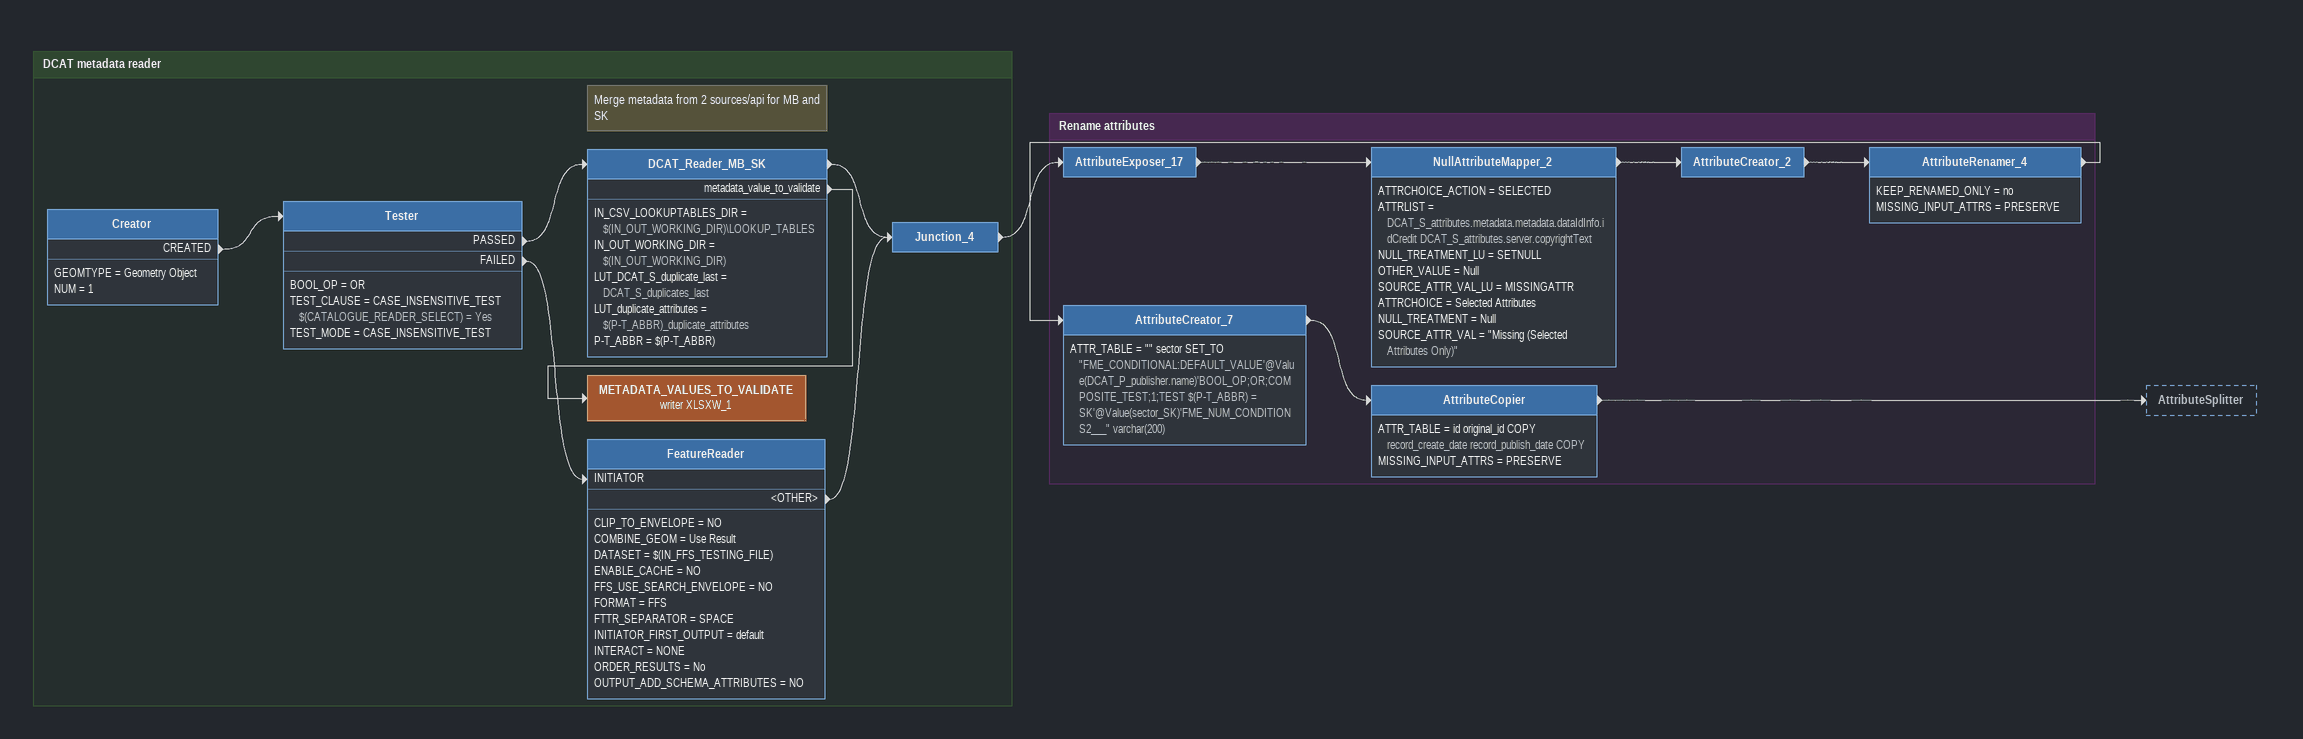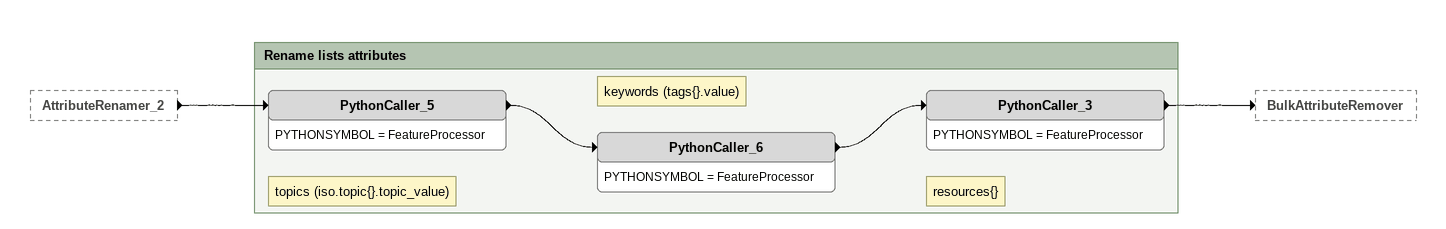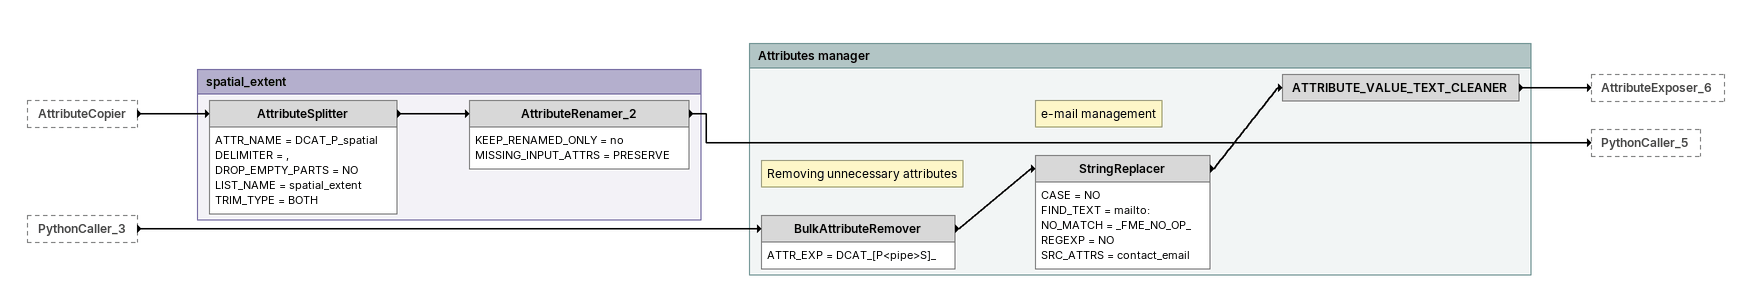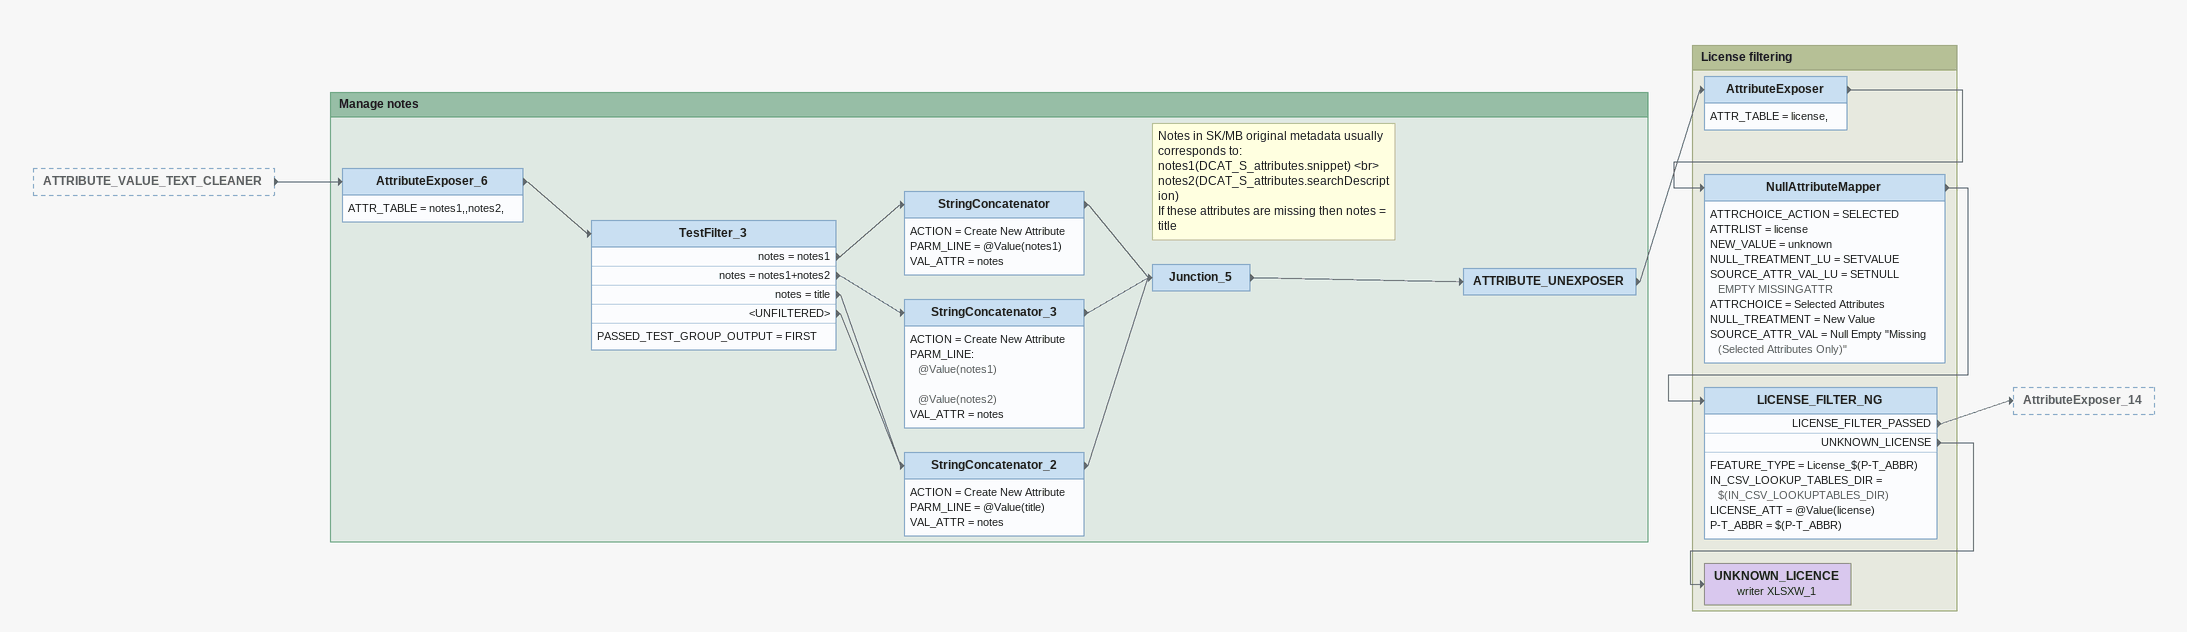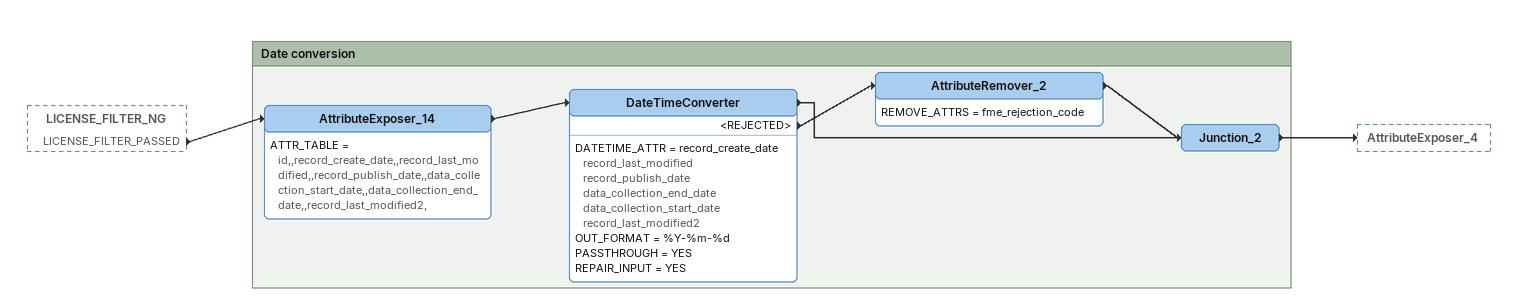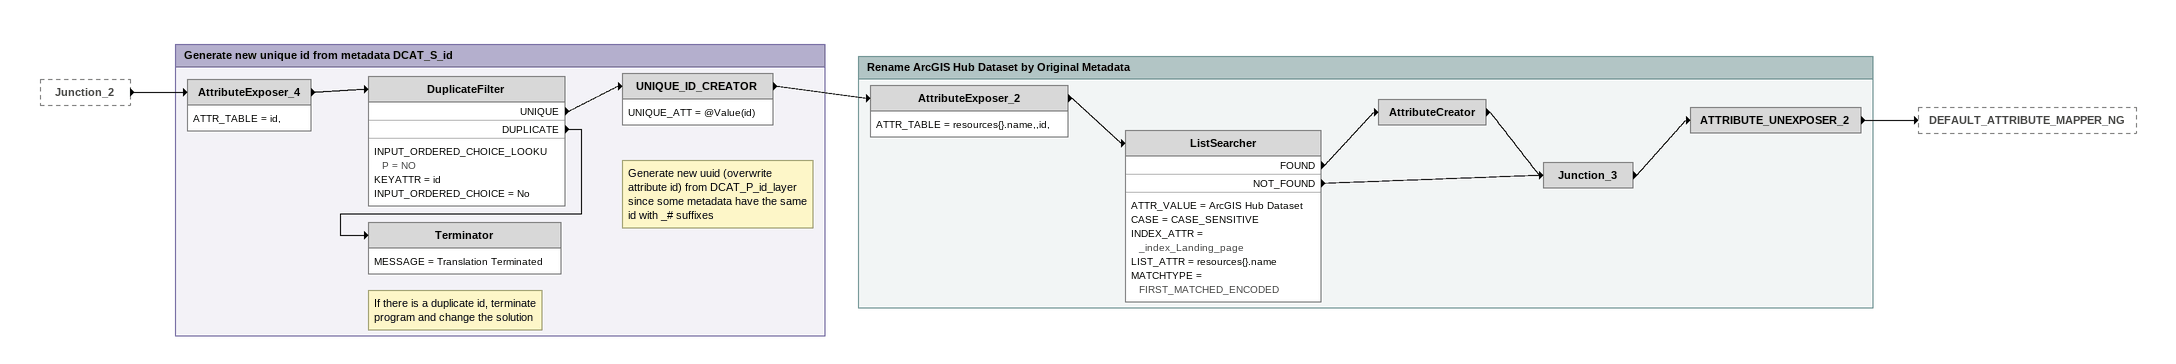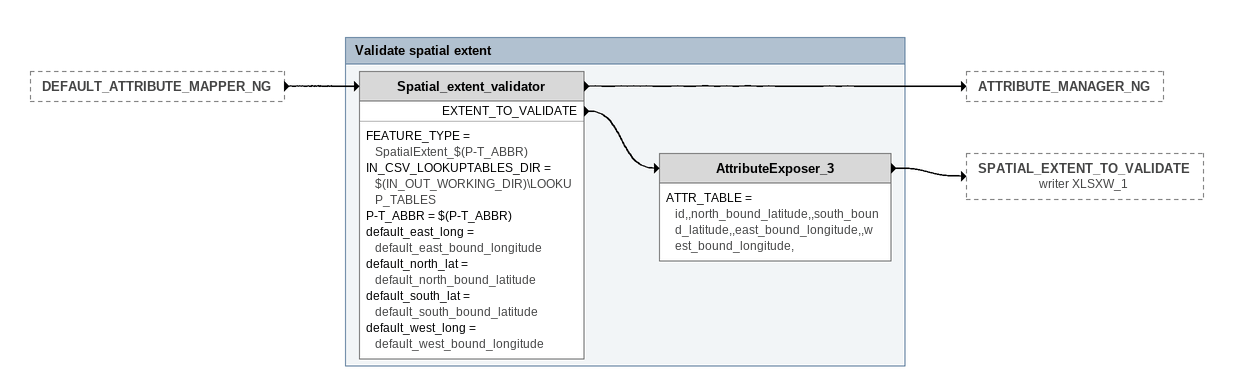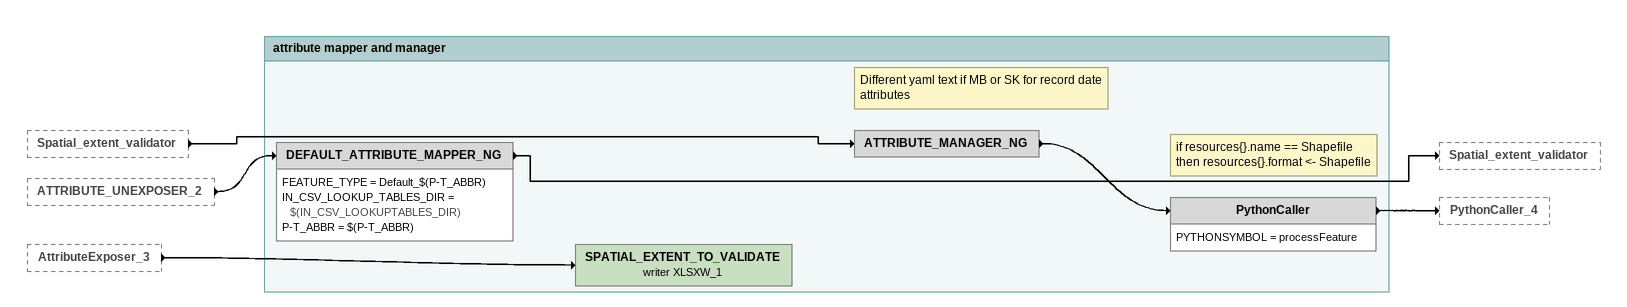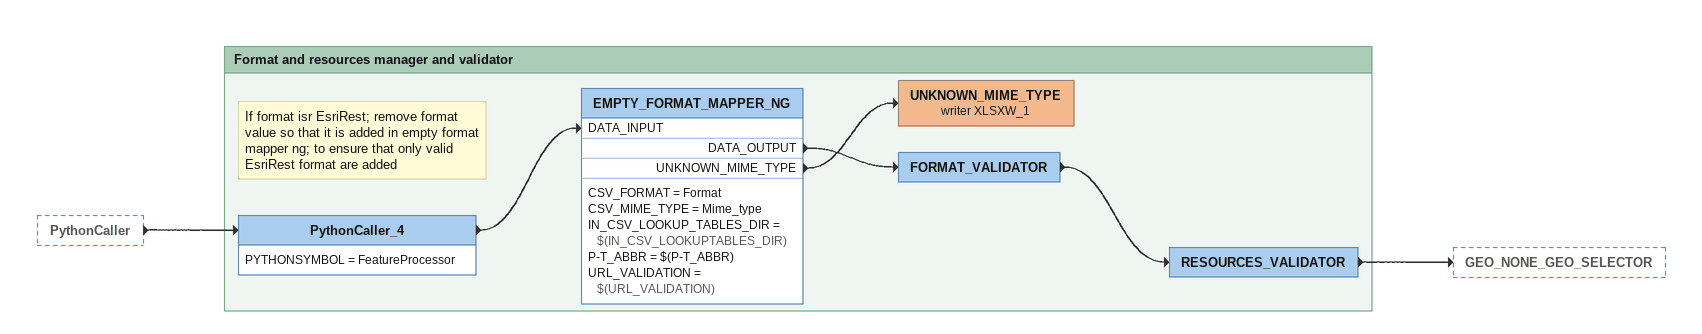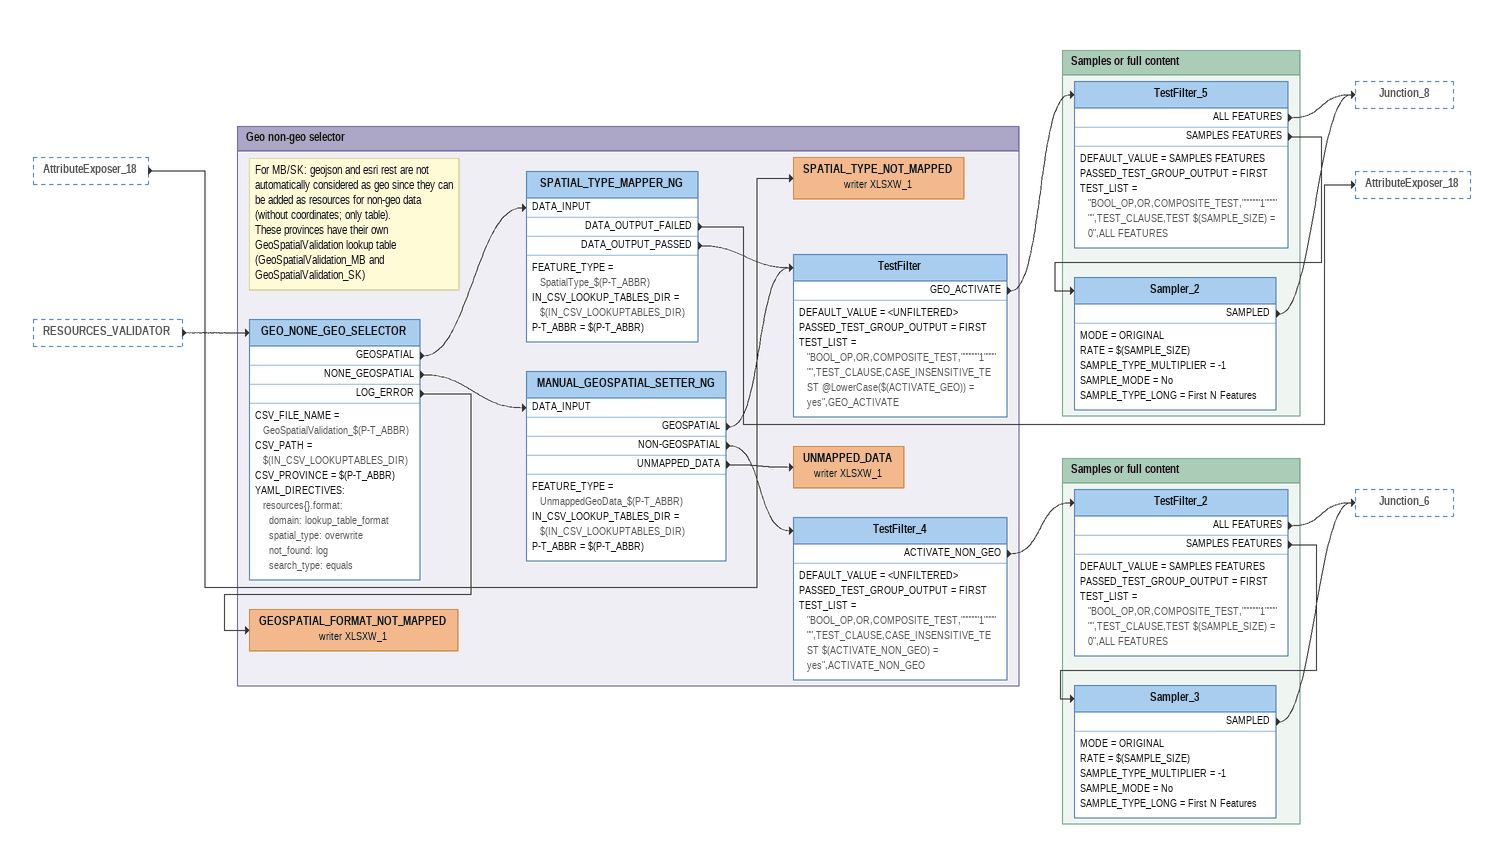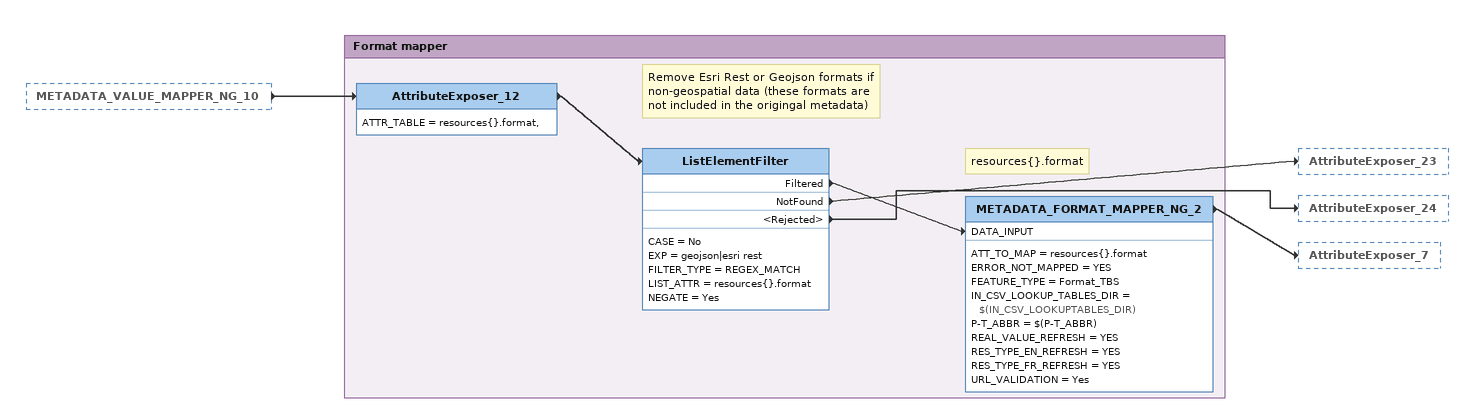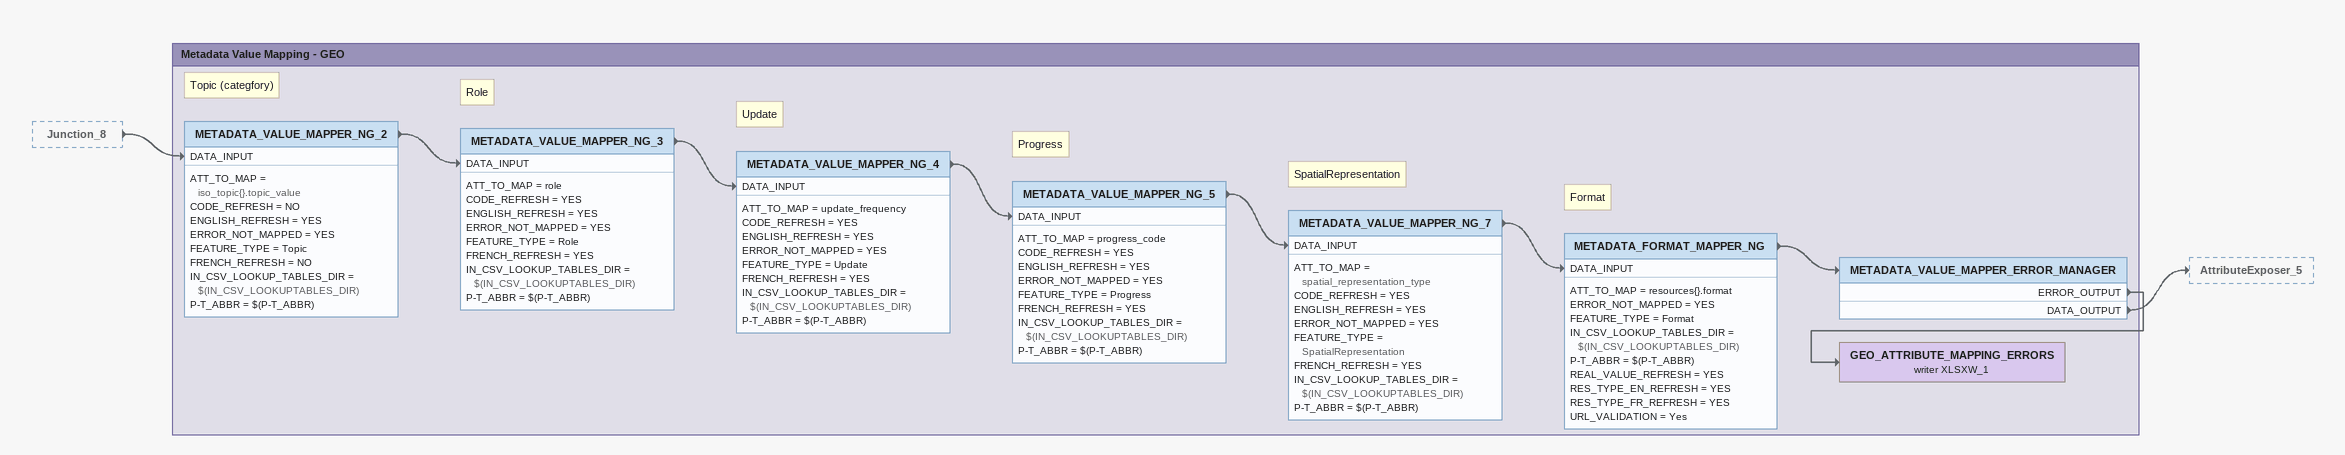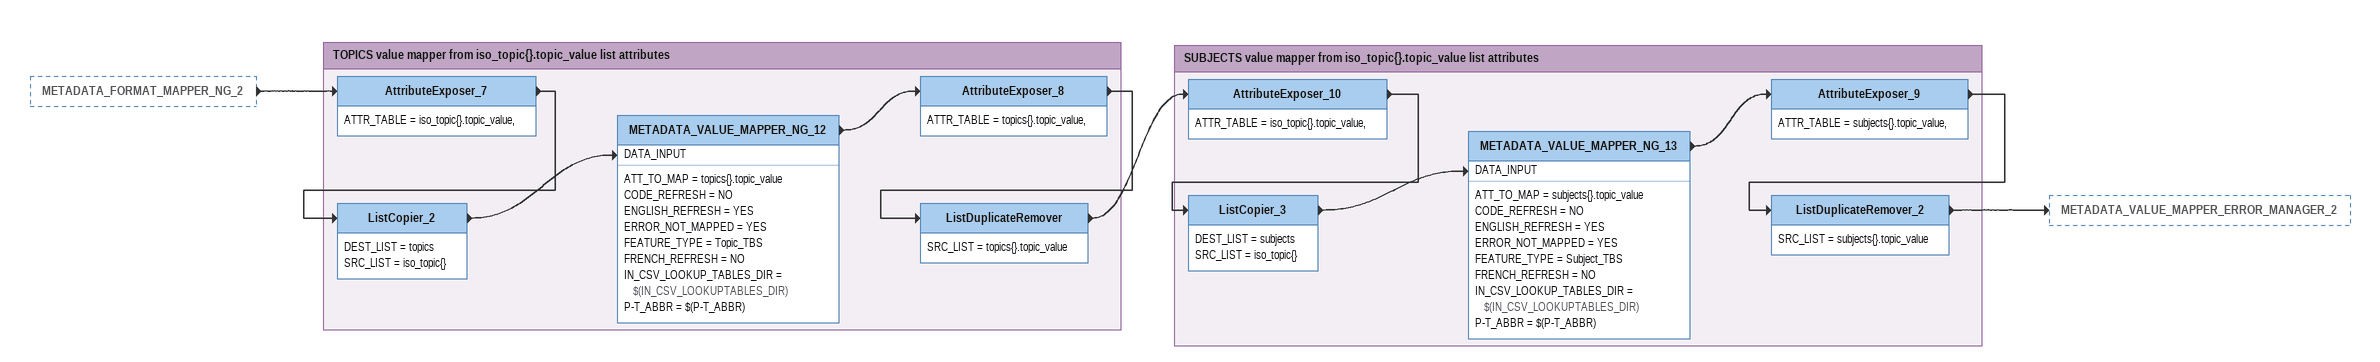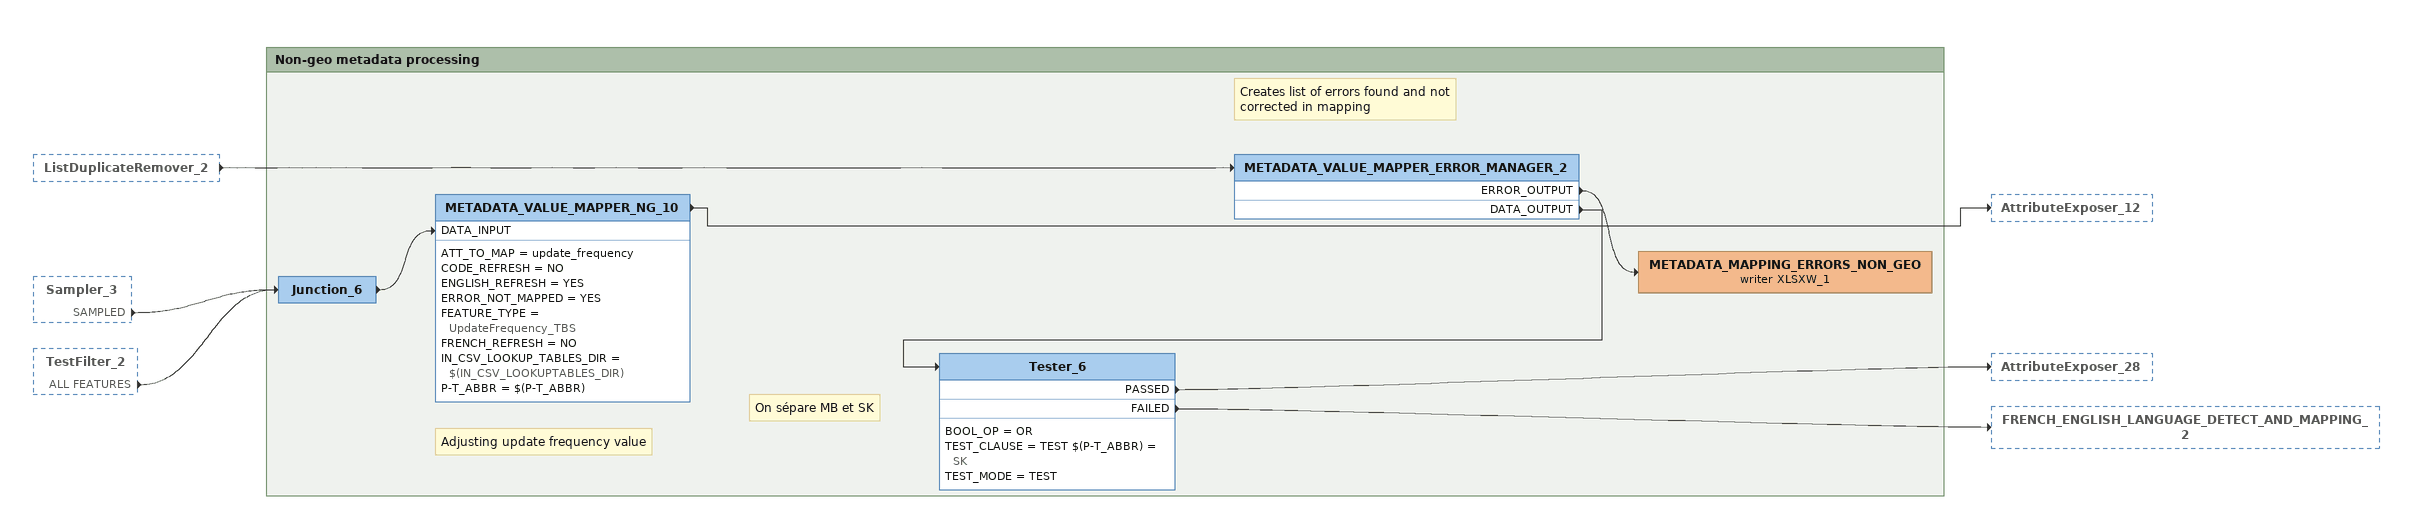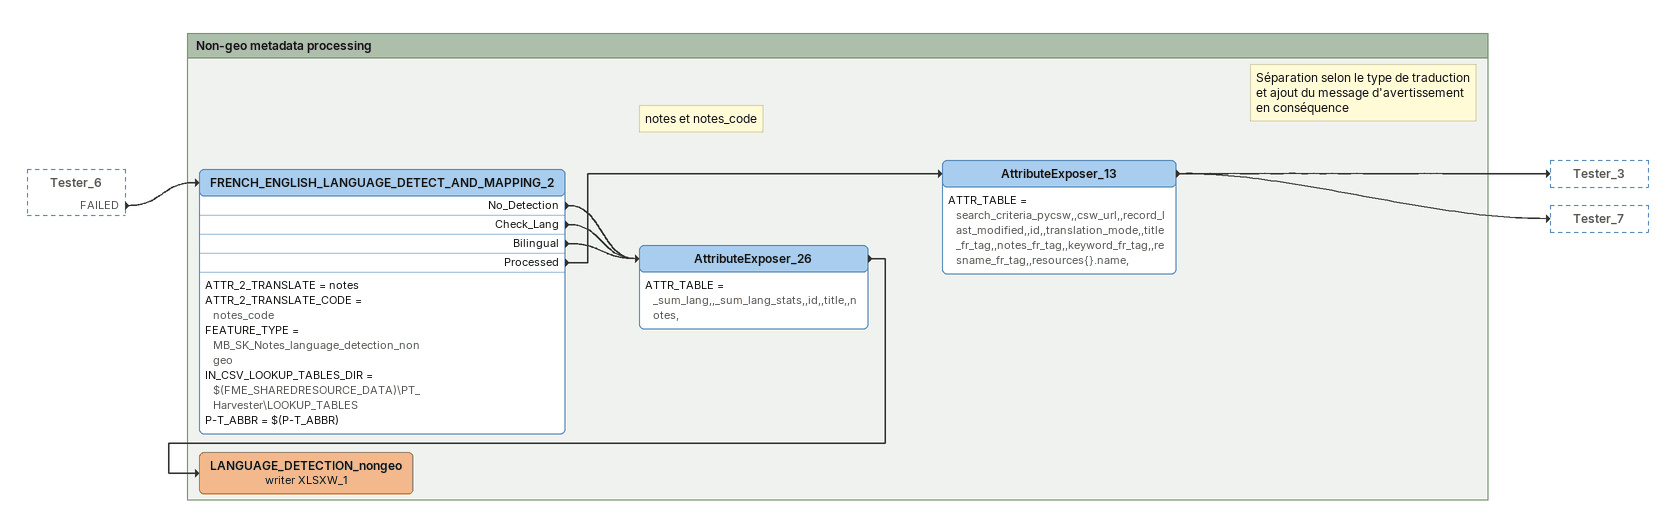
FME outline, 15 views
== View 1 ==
Bookmark: DCAT metadata reader
Creator
    GEOMTYPE = Geometry Object
    NUM = 1
    CREATED -> Tester
Tester
    BOOL_OP = OR
    TEST_CLAUSE = CASE_INSENSITIVE_TEST $(CATALOGUE_READER_SELECT) = Yes
    TEST_MODE = CASE_INSENSITIVE_TEST
    PASSED -> DCAT_Reader_MB_SK
    FAILED -> FeatureReader [INITIATOR]
Note: Merge metadata from 2 sources/api for MB and SK
DCAT_Reader_MB_SK
    IN_CSV_LOOKUPTABLES_DIR = $(IN_OUT_WORKING_DIR)\LOOKUP_TABLES
    IN_OUT_WORKING_DIR = $(IN_OUT_WORKING_DIR)
    LUT_DCAT_S_duplicate_last = DCAT_S_duplicates_last
    LUT_duplicate_attributes = $(P-T_ABBR)_duplicate_attributes
    P-T_ABBR = $(P-T_ABBR)
    -> Junction_4
    metadata_value_to_validate -> METADATA_VALUES_TO_VALIDATE (writer XLSXW_1)
METADATA_VALUES_TO_VALIDATE (writer XLSXW_1)
FeatureReader
    CLIP_TO_ENVELOPE = NO
    COMBINE_GEOM = Use Result
    DATASET = $(IN_FFS_TESTING_FILE)
    ENABLE_CACHE = NO
    FFS_USE_SEARCH_ENVELOPE = NO
    FORMAT = FFS
    FTTR_SEPARATOR = SPACE
    INITIATOR_FIRST_OUTPUT = default
    INTERACT = NONE
    ORDER_RESULTS = No
    OUTPUT_ADD_SCHEMA_ATTRIBUTES = NO
    <OTHER> -> Junction_4
Junction_4
    -> AttributeExposer_17

Bookmark: Rename attributes
AttributeExposer_17
    -> NullAttributeMapper_2
NullAttributeMapper_2
    ATTRCHOICE_ACTION = SELECTED
    ATTRLIST = DCAT_S_attributes.metadata.metadata.dataIdInfo.idCredit DCAT_S_attributes.server.copyrightText
    NULL_TREATMENT_LU = SETNULL
    OTHER_VALUE = Null
    SOURCE_ATTR_VAL_LU = MISSINGATTR
    ATTRCHOICE = Selected Attributes
    NULL_TREATMENT = Null
    SOURCE_ATTR_VAL = "Missing (Selected Attributes Only)"
    -> AttributeCreator_2
AttributeCreator_2
    -> AttributeRenamer_4
AttributeRenamer_4
    KEEP_RENAMED_ONLY = no
    MISSING_INPUT_ATTRS = PRESERVE
    -> AttributeCreator_7
AttributeCreator_7
    ATTR_TABLE = "" sector SET_TO "FME_CONDITIONAL:DEFAULT_VALUE'@Value(DCAT_P_publisher.name)'BOOL_OP;OR;COMPOSITE_TEST;1;TEST $(P-T_ABBR) = SK'@Value(sector_SK)'FME_NUM_CONDITIONS2___" varchar(200)
    -> AttributeCopier
AttributeCopier
    ATTR_TABLE = id original_id COPY  record_create_date record_publish_date COPY
    MISSING_INPUT_ATTRS = PRESERVE
    -> AttributeSplitter

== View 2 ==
AttributeRenamer_2 [outside]
    -> PythonCaller_5

Bookmark: Rename lists attributes
Note: topics (iso.topic{}.topic_value)
PythonCaller_5
    PYTHONSYMBOL = FeatureProcessor
    -> PythonCaller_6
Note: keywords (tags{}.value)
PythonCaller_6
    PYTHONSYMBOL = FeatureProcessor
    -> PythonCaller_3
Note: resources{}
PythonCaller_3
    PYTHONSYMBOL = FeatureProcessor
    -> BulkAttributeRemover

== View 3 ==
AttributeCopier [outside]
    -> AttributeSplitter
PythonCaller_3 [outside]
    -> BulkAttributeRemover

Bookmark: spatial_extent
AttributeSplitter
    ATTR_NAME = DCAT_P_spatial
    DELIMITER = ,
    DROP_EMPTY_PARTS = NO
    LIST_NAME = spatial_extent
    TRIM_TYPE = BOTH
    -> AttributeRenamer_2
AttributeRenamer_2
    KEEP_RENAMED_ONLY = no
    MISSING_INPUT_ATTRS = PRESERVE
    -> PythonCaller_5

Bookmark: Attributes manager
Note: Removing unnecessary attributes
BulkAttributeRemover
    ATTR_EXP = DCAT_[P<pipe>S]_
    -> StringReplacer
Note: e-mail management
StringReplacer
    CASE = NO
    FIND_TEXT = mailto:
    NO_MATCH = _FME_NO_OP_
    REGEXP = NO
    SRC_ATTRS = contact_email
    -> ATTRIBUTE_VALUE_TEXT_CLEANER
ATTRIBUTE_VALUE_TEXT_CLEANER
    -> AttributeExposer_6

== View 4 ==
ATTRIBUTE_VALUE_TEXT_CLEANER [outside]
    -> AttributeExposer_6

Bookmark: Manage notes
AttributeExposer_6
    ATTR_TABLE = notes1,,notes2,
    -> TestFilter_3
TestFilter_3
    PASSED_TEST_GROUP_OUTPUT = FIRST
    notes = notes1 -> StringConcatenator
    notes = notes1+notes2 -> StringConcatenator_3
    notes = title -> StringConcatenator_2
    <UNFILTERED> -> StringConcatenator_2
StringConcatenator
    ACTION = Create New Attribute
    PARM_LINE = @Value(notes1)
    VAL_ATTR = notes
    -> Junction_5
StringConcatenator_3
    ACTION = Create New Attribute
    PARM_LINE:
      @Value(notes1)

      @Value(notes2)
    VAL_ATTR = notes
    -> Junction_5
StringConcatenator_2
    ACTION = Create New Attribute
    PARM_LINE = @Value(title)
    VAL_ATTR = notes
    -> Junction_5
Note: Notes in SK/MB original metadata usually corresponds to: notes1(DCAT_S_attributes.snippet) <br> notes2(DCAT_S_attributes.searchDescription) / If these attributes are missing then notes = title
Junction_5
    -> ATTRIBUTE_UNEXPOSER
ATTRIBUTE_UNEXPOSER
    -> AttributeExposer

Bookmark: License filtering
AttributeExposer
    ATTR_TABLE = license,
    -> NullAttributeMapper
NullAttributeMapper
    ATTRCHOICE_ACTION = SELECTED
    ATTRLIST = license
    NEW_VALUE = unknown
    NULL_TREATMENT_LU = SETVALUE
    SOURCE_ATTR_VAL_LU = SETNULL EMPTY MISSINGATTR
    ATTRCHOICE = Selected Attributes
    NULL_TREATMENT = New Value
    SOURCE_ATTR_VAL = Null Empty "Missing (Selected Attributes Only)"
    -> LICENSE_FILTER_NG
LICENSE_FILTER_NG
    FEATURE_TYPE = License_$(P-T_ABBR)
    IN_CSV_LOOKUP_TABLES_DIR = $(IN_CSV_LOOKUPTABLES_DIR)
    LICENSE_ATT = @Value(license)
    P-T_ABBR = $(P-T_ABBR)
    LICENSE_FILTER_PASSED -> AttributeExposer_14
    UNKNOWN_LICENSE -> UNKNOWN_LICENCE (writer XLSXW_1)
UNKNOWN_LICENCE (writer XLSXW_1)

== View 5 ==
LICENSE_FILTER_NG [outside]
    LICENSE_FILTER_PASSED -> AttributeExposer_14

Bookmark: Date conversion
AttributeExposer_14
    ATTR_TABLE = id,,record_create_date,,record_last_modified,,record_publish_date,,data_collection_start_date,,data_collection_end_date,,record_last_modified2,
    -> DateTimeConverter
DateTimeConverter
    DATETIME_ATTR = record_create_date record_last_modified record_publish_date data_collection_end_date data_collection_start_date record_last_modified2
    OUT_FORMAT = %Y-%m-%d
    PASSTHROUGH = YES
    REPAIR_INPUT = YES
    -> Junction_2
    <REJECTED> -> AttributeRemover_2
AttributeRemover_2
    REMOVE_ATTRS = fme_rejection_code
    -> Junction_2
Junction_2
    -> AttributeExposer_4

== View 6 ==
Junction_2 [outside]
    -> AttributeExposer_4

Bookmark: Generate new unique id from metadata DCAT_S_id
AttributeExposer_4
    ATTR_TABLE = id,
    -> DuplicateFilter
DuplicateFilter
    INPUT_ORDERED_CHOICE_LOOKUP = NO
    KEYATTR = id
    INPUT_ORDERED_CHOICE = No
    UNIQUE -> UNIQUE_ID_CREATOR
    DUPLICATE -> Terminator
Note: Generate new uuid (overwrite attribute id) from DCAT_P_id_layer since some metadata have the same id with _# suffixes
UNIQUE_ID_CREATOR
    UNIQUE_ATT = @Value(id)
    -> AttributeExposer_2
Note: If there is a duplicate id, terminate program and change the solution
Terminator
    MESSAGE = Translation Terminated

Bookmark: Rename ArcGIS Hub Dataset by Original Metadata
AttributeExposer_2
    ATTR_TABLE = resources{}.name,,id,
    -> ListSearcher
ListSearcher
    ATTR_VALUE = ArcGIS Hub Dataset
    CASE = CASE_SENSITIVE
    INDEX_ATTR = _index_Landing_page
    LIST_ATTR = resources{}.name
    MATCHTYPE = FIRST_MATCHED_ENCODED
    FOUND -> AttributeCreator
    NOT_FOUND -> Junction_3
AttributeCreator
    -> Junction_3
Junction_3
    -> ATTRIBUTE_UNEXPOSER_2
ATTRIBUTE_UNEXPOSER_2
    -> DEFAULT_ATTRIBUTE_MAPPER_NG

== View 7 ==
DEFAULT_ATTRIBUTE_MAPPER_NG [outside]
    -> Spatial_extent_validator

Bookmark: Validate spatial extent
Spatial_extent_validator
    FEATURE_TYPE = SpatialExtent_$(P-T_ABBR)
    IN_CSV_LOOKUPTABLES_DIR = $(IN_OUT_WORKING_DIR)\LOOKUP_TABLES
    P-T_ABBR = $(P-T_ABBR)
    default_east_long = default_east_bound_longitude
    default_north_lat = default_north_bound_latitude
    default_south_lat = default_south_bound_latitude
    default_west_long = default_west_bound_longitude
    -> ATTRIBUTE_MANAGER_NG
    EXTENT_TO_VALIDATE -> AttributeExposer_3
AttributeExposer_3
    ATTR_TABLE = id,,north_bound_latitude,,south_bound_latitude,,east_bound_longitude,,west_bound_longitude,
    -> SPATIAL_EXTENT_TO_VALIDATE (writer XLSXW_1)

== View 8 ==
Spatial_extent_validator [outside]
    -> ATTRIBUTE_MANAGER_NG
ATTRIBUTE_UNEXPOSER_2 [outside]
    -> DEFAULT_ATTRIBUTE_MAPPER_NG
AttributeExposer_3 [outside]
    -> SPATIAL_EXTENT_TO_VALIDATE (writer XLSXW_1)

Bookmark: attribute mapper and manager
DEFAULT_ATTRIBUTE_MAPPER_NG
    FEATURE_TYPE = Default_$(P-T_ABBR)
    IN_CSV_LOOKUP_TABLES_DIR = $(IN_CSV_LOOKUPTABLES_DIR)
    P-T_ABBR = $(P-T_ABBR)
    -> Spatial_extent_validator
Note: Different yaml text if MB or SK for record date attributes
ATTRIBUTE_MANAGER_NG
    -> PythonCaller
Note: if resources{}.name == Shapefile / then resources{}.format <- Shapefile
PythonCaller
    PYTHONSYMBOL = processFeature
    -> PythonCaller_4
SPATIAL_EXTENT_TO_VALIDATE (writer XLSXW_1)

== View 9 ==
PythonCaller [outside]
    -> PythonCaller_4

Bookmark: Format and resources manager and validator
Note: If format isr EsriRest; remove format value so that it is added in empty format mapper ng; to ensure that only valid EsriRest format are added
PythonCaller_4
    PYTHONSYMBOL = FeatureProcessor
    -> EMPTY_FORMAT_MAPPER_NG [DATA_INPUT]
EMPTY_FORMAT_MAPPER_NG
    CSV_FORMAT = Format
    CSV_MIME_TYPE = Mime_type
    IN_CSV_LOOKUP_TABLES_DIR = $(IN_CSV_LOOKUPTABLES_DIR)
    P-T_ABBR = $(P-T_ABBR)
    URL_VALIDATION = $(URL_VALIDATION)
    DATA_OUTPUT -> FORMAT_VALIDATOR
    UNKNOWN_MIME_TYPE -> UNKNOWN_MIME_TYPE (writer XLSXW_1)
UNKNOWN_MIME_TYPE (writer XLSXW_1)
FORMAT_VALIDATOR
    -> RESOURCES_VALIDATOR
RESOURCES_VALIDATOR
    -> GEO_NONE_GEO_SELECTOR

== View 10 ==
AttributeExposer_18 [outside]
    -> SPATIAL_TYPE_NOT_MAPPED (writer XLSXW_1)
RESOURCES_VALIDATOR [outside]
    -> GEO_NONE_GEO_SELECTOR

Bookmark: Geo non-geo selector
Note: For MB/SK: geojson and esri rest are not automatically considered as geo since they can be added as resources for non-geo data (without coordinates; only table). / These provinces have their own GeoSpatialValidation lookup table (GeoSpatialValidation_MB and GeoSpatialValidation_SK)
GEO_NONE_GEO_SELECTOR
    CSV_FILE_NAME = GeoSpatialValidation_$(P-T_ABBR)
    CSV_PATH = $(IN_CSV_LOOKUPTABLES_DIR)
    CSV_PROVINCE = $(P-T_ABBR)
    YAML_DIRECTIVES:
      resources{}.format:
        domain: lookup_table_format
        spatial_type: overwrite
        not_found: log
        search_type: equals
    GEOSPATIAL -> SPATIAL_TYPE_MAPPER_NG [DATA_INPUT]
    NONE_GEOSPATIAL -> MANUAL_GEOSPATIAL_SETTER_NG [DATA_INPUT]
    LOG_ERROR -> GEOSPATIAL_FORMAT_NOT_MAPPED (writer XLSXW_1)
SPATIAL_TYPE_MAPPER_NG
    FEATURE_TYPE = SpatialType_$(P-T_ABBR)
    IN_CSV_LOOKUP_TABLES_DIR = $(IN_CSV_LOOKUPTABLES_DIR)
    P-T_ABBR = $(P-T_ABBR)
    DATA_OUTPUT_FAILED -> AttributeExposer_18
    DATA_OUTPUT_PASSED -> TestFilter
SPATIAL_TYPE_NOT_MAPPED (writer XLSXW_1)
MANUAL_GEOSPATIAL_SETTER_NG
    FEATURE_TYPE = UnmappedGeoData_$(P-T_ABBR)
    IN_CSV_LOOKUP_TABLES_DIR = $(IN_CSV_LOOKUPTABLES_DIR)
    P-T_ABBR = $(P-T_ABBR)
    GEOSPATIAL -> TestFilter
    NON-GEOSPATIAL -> TestFilter_4
    UNMAPPED_DATA -> UNMAPPED_DATA (writer XLSXW_1)
TestFilter
    DEFAULT_VALUE = <UNFILTERED>
    PASSED_TEST_GROUP_OUTPUT = FIRST
    TEST_LIST = "BOOL_OP,OR,COMPOSITE_TEST,""""""1"""""",TEST_CLAUSE,CASE_INSENSITIVE_TEST @LowerCase($(ACTIVATE_GEO)) = yes",GEO_ACTIVATE
    GEO_ACTIVATE -> TestFilter_5
UNMAPPED_DATA (writer XLSXW_1)
TestFilter_4
    DEFAULT_VALUE = <UNFILTERED>
    PASSED_TEST_GROUP_OUTPUT = FIRST
    TEST_LIST = "BOOL_OP,OR,COMPOSITE_TEST,""""""1"""""",TEST_CLAUSE,CASE_INSENSITIVE_TEST $(ACTIVATE_NON_GEO) = yes",ACTIVATE_NON_GEO
    ACTIVATE_NON_GEO -> TestFilter_2
GEOSPATIAL_FORMAT_NOT_MAPPED (writer XLSXW_1)

Bookmark: Samples or full content
TestFilter_5
    DEFAULT_VALUE = SAMPLES FEATURES
    PASSED_TEST_GROUP_OUTPUT = FIRST
    TEST_LIST = "BOOL_OP,OR,COMPOSITE_TEST,""""""1"""""",TEST_CLAUSE,TEST $(SAMPLE_SIZE) = 0",ALL FEATURES
    ALL FEATURES -> Junction_8
    SAMPLES FEATURES -> Sampler_2
Sampler_2
    MODE = ORIGINAL
    RATE = $(SAMPLE_SIZE)
    SAMPLE_TYPE_MULTIPLIER = -1
    SAMPLE_MODE = No
    SAMPLE_TYPE_LONG = First N Features
    SAMPLED -> Junction_8

Bookmark: Samples or full content
TestFilter_2
    DEFAULT_VALUE = SAMPLES FEATURES
    PASSED_TEST_GROUP_OUTPUT = FIRST
    TEST_LIST = "BOOL_OP,OR,COMPOSITE_TEST,""""""1"""""",TEST_CLAUSE,TEST $(SAMPLE_SIZE) = 0",ALL FEATURES
    ALL FEATURES -> Junction_6
    SAMPLES FEATURES -> Sampler_3
Sampler_3
    MODE = ORIGINAL
    RATE = $(SAMPLE_SIZE)
    SAMPLE_TYPE_MULTIPLIER = -1
    SAMPLE_MODE = No
    SAMPLE_TYPE_LONG = First N Features
    SAMPLED -> Junction_6

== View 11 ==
METADATA_VALUE_MAPPER_NG_10 [outside]
    -> AttributeExposer_12

Bookmark: Format mapper
AttributeExposer_12
    ATTR_TABLE = resources{}.format,
    -> ListElementFilter
Note: Remove Esri Rest or Geojson formats if non-geospatial data (these formats are not included in the origingal metadata)
ListElementFilter
    CASE = No
    EXP = geojson|esri rest
    FILTER_TYPE = REGEX_MATCH
    LIST_ATTR = resources{}.format
    NEGATE = Yes
    Filtered -> METADATA_FORMAT_MAPPER_NG_2 [DATA_INPUT]
    NotFound -> AttributeExposer_23
    <Rejected> -> AttributeExposer_24
Note: resources{}.format
METADATA_FORMAT_MAPPER_NG_2
    ATT_TO_MAP = resources{}.format
    ERROR_NOT_MAPPED = YES
    FEATURE_TYPE = Format_TBS
    IN_CSV_LOOKUP_TABLES_DIR = $(IN_CSV_LOOKUPTABLES_DIR)
    P-T_ABBR = $(P-T_ABBR)
    REAL_VALUE_REFRESH = YES
    RES_TYPE_EN_REFRESH = YES
    RES_TYPE_FR_REFRESH = YES
    URL_VALIDATION = Yes
    -> AttributeExposer_7

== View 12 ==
Junction_8 [outside]
    -> METADATA_VALUE_MAPPER_NG_2 [DATA_INPUT]

Bookmark: Metadata Value Mapping - GEO
Note: Topic (categfory)
METADATA_VALUE_MAPPER_NG_2
    ATT_TO_MAP = iso_topic{}.topic_value
    CODE_REFRESH = NO
    ENGLISH_REFRESH = YES
    ERROR_NOT_MAPPED = YES
    FEATURE_TYPE = Topic
    FRENCH_REFRESH = NO
    IN_CSV_LOOKUP_TABLES_DIR = $(IN_CSV_LOOKUPTABLES_DIR)
    P-T_ABBR = $(P-T_ABBR)
    -> METADATA_VALUE_MAPPER_NG_3 [DATA_INPUT]
Note: Role
METADATA_VALUE_MAPPER_NG_3
    ATT_TO_MAP = role
    CODE_REFRESH = YES
    ENGLISH_REFRESH = YES
    ERROR_NOT_MAPPED = YES
    FEATURE_TYPE = Role
    FRENCH_REFRESH = YES
    IN_CSV_LOOKUP_TABLES_DIR = $(IN_CSV_LOOKUPTABLES_DIR)
    P-T_ABBR = $(P-T_ABBR)
    -> METADATA_VALUE_MAPPER_NG_4 [DATA_INPUT]
Note: Update
METADATA_VALUE_MAPPER_NG_4
    ATT_TO_MAP = update_frequency
    CODE_REFRESH = YES
    ENGLISH_REFRESH = YES
    ERROR_NOT_MAPPED = YES
    FEATURE_TYPE = Update
    FRENCH_REFRESH = YES
    IN_CSV_LOOKUP_TABLES_DIR = $(IN_CSV_LOOKUPTABLES_DIR)
    P-T_ABBR = $(P-T_ABBR)
    -> METADATA_VALUE_MAPPER_NG_5 [DATA_INPUT]
Note: Progress
METADATA_VALUE_MAPPER_NG_5
    ATT_TO_MAP = progress_code
    CODE_REFRESH = YES
    ENGLISH_REFRESH = YES
    ERROR_NOT_MAPPED = YES
    FEATURE_TYPE = Progress
    FRENCH_REFRESH = YES
    IN_CSV_LOOKUP_TABLES_DIR = $(IN_CSV_LOOKUPTABLES_DIR)
    P-T_ABBR = $(P-T_ABBR)
    -> METADATA_VALUE_MAPPER_NG_7 [DATA_INPUT]
Note: SpatialRepresentation
METADATA_VALUE_MAPPER_NG_7
    ATT_TO_MAP = spatial_representation_type
    CODE_REFRESH = YES
    ENGLISH_REFRESH = YES
    ERROR_NOT_MAPPED = YES
    FEATURE_TYPE = SpatialRepresentation
    FRENCH_REFRESH = YES
    IN_CSV_LOOKUP_TABLES_DIR = $(IN_CSV_LOOKUPTABLES_DIR)
    P-T_ABBR = $(P-T_ABBR)
    -> METADATA_FORMAT_MAPPER_NG [DATA_INPUT]
Note: Format
METADATA_FORMAT_MAPPER_NG
    ATT_TO_MAP = resources{}.format
    ERROR_NOT_MAPPED = YES
    FEATURE_TYPE = Format
    IN_CSV_LOOKUP_TABLES_DIR = $(IN_CSV_LOOKUPTABLES_DIR)
    P-T_ABBR = $(P-T_ABBR)
    REAL_VALUE_REFRESH = YES
    RES_TYPE_EN_REFRESH = YES
    RES_TYPE_FR_REFRESH = YES
    URL_VALIDATION = Yes
    -> METADATA_VALUE_MAPPER_ERROR_MANAGER
METADATA_VALUE_MAPPER_ERROR_MANAGER
    ERROR_OUTPUT -> GEO_ATTRIBUTE_MAPPING_ERRORS (writer XLSXW_1)
    DATA_OUTPUT -> AttributeExposer_5
GEO_ATTRIBUTE_MAPPING_ERRORS (writer XLSXW_1)

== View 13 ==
METADATA_FORMAT_MAPPER_NG_2 [outside]
    -> AttributeExposer_7

Bookmark: TOPICS value mapper from iso_topic{}.topic_value list attributes
AttributeExposer_7
    ATTR_TABLE = iso_topic{}.topic_value,
    -> ListCopier_2
ListCopier_2
    DEST_LIST = topics
    SRC_LIST = iso_topic{}
    -> METADATA_VALUE_MAPPER_NG_12 [DATA_INPUT]
METADATA_VALUE_MAPPER_NG_12
    ATT_TO_MAP = topics{}.topic_value
    CODE_REFRESH = NO
    ENGLISH_REFRESH = YES
    ERROR_NOT_MAPPED = YES
    FEATURE_TYPE = Topic_TBS
    FRENCH_REFRESH = NO
    IN_CSV_LOOKUP_TABLES_DIR = $(IN_CSV_LOOKUPTABLES_DIR)
    P-T_ABBR = $(P-T_ABBR)
    -> AttributeExposer_8
AttributeExposer_8
    ATTR_TABLE = topics{}.topic_value,
    -> ListDuplicateRemover
ListDuplicateRemover
    SRC_LIST = topics{}.topic_value
    -> AttributeExposer_10

Bookmark: SUBJECTS value mapper from iso_topic{}.topic_value list attributes
AttributeExposer_10
    ATTR_TABLE = iso_topic{}.topic_value,
    -> ListCopier_3
ListCopier_3
    DEST_LIST = subjects
    SRC_LIST = iso_topic{}
    -> METADATA_VALUE_MAPPER_NG_13 [DATA_INPUT]
METADATA_VALUE_MAPPER_NG_13
    ATT_TO_MAP = subjects{}.topic_value
    CODE_REFRESH = NO
    ENGLISH_REFRESH = YES
    ERROR_NOT_MAPPED = YES
    FEATURE_TYPE = Subject_TBS
    FRENCH_REFRESH = NO
    IN_CSV_LOOKUP_TABLES_DIR = $(IN_CSV_LOOKUPTABLES_DIR)
    P-T_ABBR = $(P-T_ABBR)
    -> AttributeExposer_9
AttributeExposer_9
    ATTR_TABLE = subjects{}.topic_value,
    -> ListDuplicateRemover_2
ListDuplicateRemover_2
    SRC_LIST = subjects{}.topic_value
    -> METADATA_VALUE_MAPPER_ERROR_MANAGER_2

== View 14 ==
ListDuplicateRemover_2 [outside]
    -> METADATA_VALUE_MAPPER_ERROR_MANAGER_2
Sampler_3 [outside]
    SAMPLED -> Junction_6
TestFilter_2 [outside]
    ALL FEATURES -> Junction_6

Bookmark: Non-geo metadata processing
Junction_6
    -> METADATA_VALUE_MAPPER_NG_10 [DATA_INPUT]
Note: Adjusting update frequency value
METADATA_VALUE_MAPPER_NG_10
    ATT_TO_MAP = update_frequency
    CODE_REFRESH = NO
    ENGLISH_REFRESH = YES
    ERROR_NOT_MAPPED = YES
    FEATURE_TYPE = UpdateFrequency_TBS
    FRENCH_REFRESH = NO
    IN_CSV_LOOKUP_TABLES_DIR = $(IN_CSV_LOOKUPTABLES_DIR)
    P-T_ABBR = $(P-T_ABBR)
    -> AttributeExposer_12
Note: Creates list of errors found and not corrected in mapping
METADATA_VALUE_MAPPER_ERROR_MANAGER_2
    ERROR_OUTPUT -> METADATA_MAPPING_ERRORS_NON_GEO (writer XLSXW_1)
    DATA_OUTPUT -> Tester_6
METADATA_MAPPING_ERRORS_NON_GEO (writer XLSXW_1)
Note: On sépare MB et SK
Tester_6
    BOOL_OP = OR
    TEST_CLAUSE = TEST $(P-T_ABBR) = SK
    TEST_MODE = TEST
    PASSED -> AttributeExposer_28
    FAILED -> FRENCH_ENGLISH_LANGUAGE_DETECT_AND_MAPPING_2

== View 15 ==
Tester_6 [outside]
    FAILED -> FRENCH_ENGLISH_LANGUAGE_DETECT_AND_MAPPING_2

Bookmark: Non-geo metadata processing
Note: notes et notes_code
FRENCH_ENGLISH_LANGUAGE_DETECT_AND_MAPPING_2
    ATTR_2_TRANSLATE = notes
    ATTR_2_TRANSLATE_CODE = notes_code
    FEATURE_TYPE = MB_SK_Notes_language_detection_nongeo
    IN_CSV_LOOKUP_TABLES_DIR = $(FME_SHAREDRESOURCE_DATA)\PT_Harvester\LOOKUP_TABLES
    P-T_ABBR = $(P-T_ABBR)
    No_Detection -> AttributeExposer_26
    Check_Lang -> AttributeExposer_26
    Bilingual -> AttributeExposer_26
    Processed -> AttributeExposer_13
Note: Séparation selon le type de traduction et ajout du message d'avertissement en conséquence
AttributeExposer_13
    ATTR_TABLE = search_criteria_pycsw,,csw_url,,record_last_modified,,id,,translation_mode,,title_fr_tag,,notes_fr_tag,,keyword_fr_tag,,resname_fr_tag,,resources{}.name,
    -> Tester_3
    -> Tester_7
AttributeExposer_26
    ATTR_TABLE = _sum_lang,,_sum_lang_stats,,id,,title,,notes,
    -> LANGUAGE_DETECTION_nongeo (writer XLSXW_1)
LANGUAGE_DETECTION_nongeo (writer XLSXW_1)
